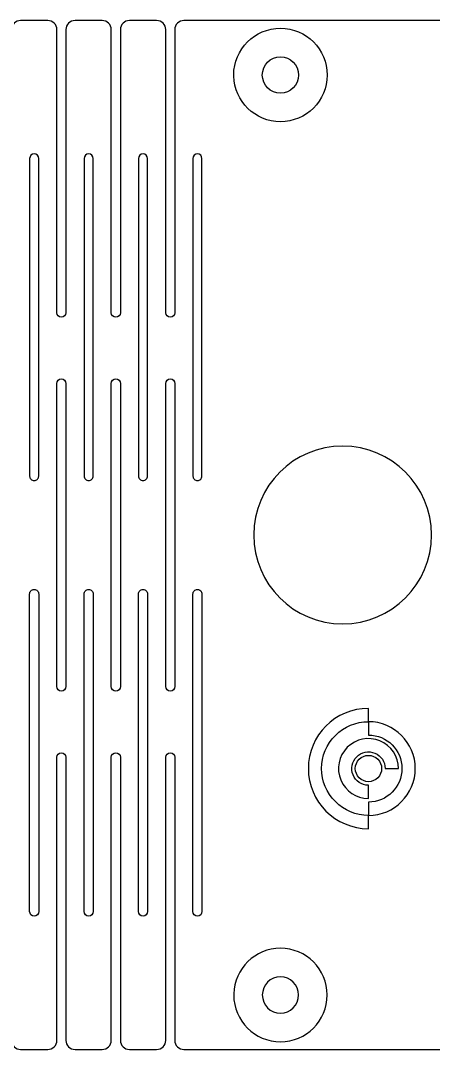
# Model space of a CAD drawing. Extents: x -434 to -192, y 60 to 116.
# Drawn here: x -373.7 to -351, y 59.7 to 116.3 of the extents above; entities that cross this region are included whole.
import ezdxf

# ---------------------------------------------------------------- set-up
doc = ezdxf.new("R2010")
doc.units = 0
doc.layers.add('3D_EE', color=7, linetype='CONTINUOUS')

msp = doc.modelspace()

# ---------------------------------------------------------------- linework, layer by layer
at = {"layer": '3D_EE'}
for points in [[(-314.225, 116.349), (-364.725, 116.349, 0.414214), (-365.225, 115.849), (-365.225, 100.25, -1), (-365.725, 100.25), (-365.725, 115.849, 0.414214), (-366.225, 116.349), (-367.725, 116.349, 0.414214), (-368.225, 115.849), (-368.225, 100.25, -1), (-368.725, 100.25), (-368.725, 115.849, 0.414214), (-369.225, 116.349), (-370.725, 116.349, 0.414214), (-371.225, 115.849), (-371.225, 100.25, -1), (-371.725, 100.25), (-371.725, 115.849, 0.414214), (-372.225, 116.349), (-373.725, 116.349, 0.414214), (-374.225, 115.849)], [(-374.225, 60.151, 0.414214), (-373.725, 59.651), (-372.225, 59.651, 0.414214), (-371.725, 60.151), (-371.725, 75.75, -1), (-371.225, 75.75), (-371.225, 60.151, 0.414214), (-370.725, 59.651), (-369.225, 59.651, 0.414214), (-368.725, 60.151), (-368.725, 75.75, -1), (-368.225, 75.75), (-368.225, 60.151, 0.414214), (-367.725, 59.651), (-366.225, 59.651, 0.414214), (-365.725, 60.151), (-365.725, 75.75, -1), (-365.225, 75.75), (-365.225, 60.151, 0.414214), (-364.725, 59.651), (-314.225, 59.651, 0.414214)]]:
    msp.add_lwpolyline(points, format="xyb", dxfattribs=at)
for points in [[(-361.975, 113.352, -2.412721), (-359.401, 110.776, -0.407419), (-361.975, 113.291)], [(-372.975, 91, 0.414214), (-372.725, 91.25), (-372.725, 108.75, 1), (-373.225, 108.75), (-373.225, 91.25, 0.414214)], [(-369.975, 91, 0.414214), (-369.725, 91.25), (-369.725, 108.75, 1), (-370.225, 108.75), (-370.225, 91.25, 0.414214)], [(-366.975, 91, 0.414214), (-366.725, 91.25), (-366.725, 108.75, 1), (-367.225, 108.75), (-367.225, 91.25, 0.414214)], [(-363.975, 91, 0.414214), (-363.725, 91.25), (-363.725, 108.75, 1), (-364.225, 108.75), (-364.225, 91.25, 0.414214)], [(-371.225, 79.648, -1), (-371.725, 79.648), (-371.725, 96.352, -1), (-371.225, 96.352)], [(-368.225, 79.648, -1), (-368.725, 79.648), (-368.725, 96.352, -1), (-368.225, 96.352)], [(-365.225, 79.648, -1), (-365.725, 79.648), (-365.725, 96.352, -1), (-365.225, 96.352)], [(-372.975, 85, -0.414214), (-372.725, 84.75), (-372.725, 67.25, -1), (-373.225, 67.25), (-373.225, 84.75, -0.414214)], [(-369.975, 85, -0.414214), (-369.725, 84.75), (-369.725, 67.25, -1), (-370.225, 67.25), (-370.225, 84.75, -0.414214)], [(-366.975, 85, -0.414214), (-366.725, 84.75), (-366.725, 67.25, -1), (-367.225, 67.25), (-367.225, 84.75, -0.414214)], [(-363.975, 85, -0.414214), (-363.725, 84.75), (-363.725, 67.25, -1), (-364.225, 67.25), (-364.225, 84.75, -0.414214)], [(-361.975, 62.648, 2.412721), (-359.401, 65.224, 0.407419), (-361.975, 62.709)]]:
    msp.add_lwpolyline(points, format="xyb", close=True, dxfattribs=at)
at = {"layer": '3D_EE', "color": 7}
for points in [[(-357.131, 75.13, -0.414214), (-354.55, 77.712), (-354.55, 78.445, 0.999635), (-354.55, 71.816), (-354.55, 72.549, -0.414214)], [(-354.55, 77.712), (-354.55, 76.978, -1), (-354.55, 73.283), (-354.55, 72.549, 1)], [(-354.55, 74.211, -2.414214), (-353.63, 75.13), (-352.897, 75.13, 2.414214), (-354.55, 73.478)]]:
    msp.add_lwpolyline(points, format="xyb", close=True, dxfattribs=at)
at = {"layer": '3D_EE'}
msp.add_circle((-359.401, 113.35), 1, dxfattribs=at)
at = {"layer": '3D_EE', "extrusion": (0, 0, -1)}
for centre, radius in [((355.975, 88), 4.899), ((359.401, 62.65), 1)]:
    msp.add_circle(centre, radius, dxfattribs=at)
at = {"layer": '3D_EE', "color": 7}
msp.add_circle((-354.55, 75.13), 0.725, dxfattribs=at)

doc.saveas('drawing.dxf')
